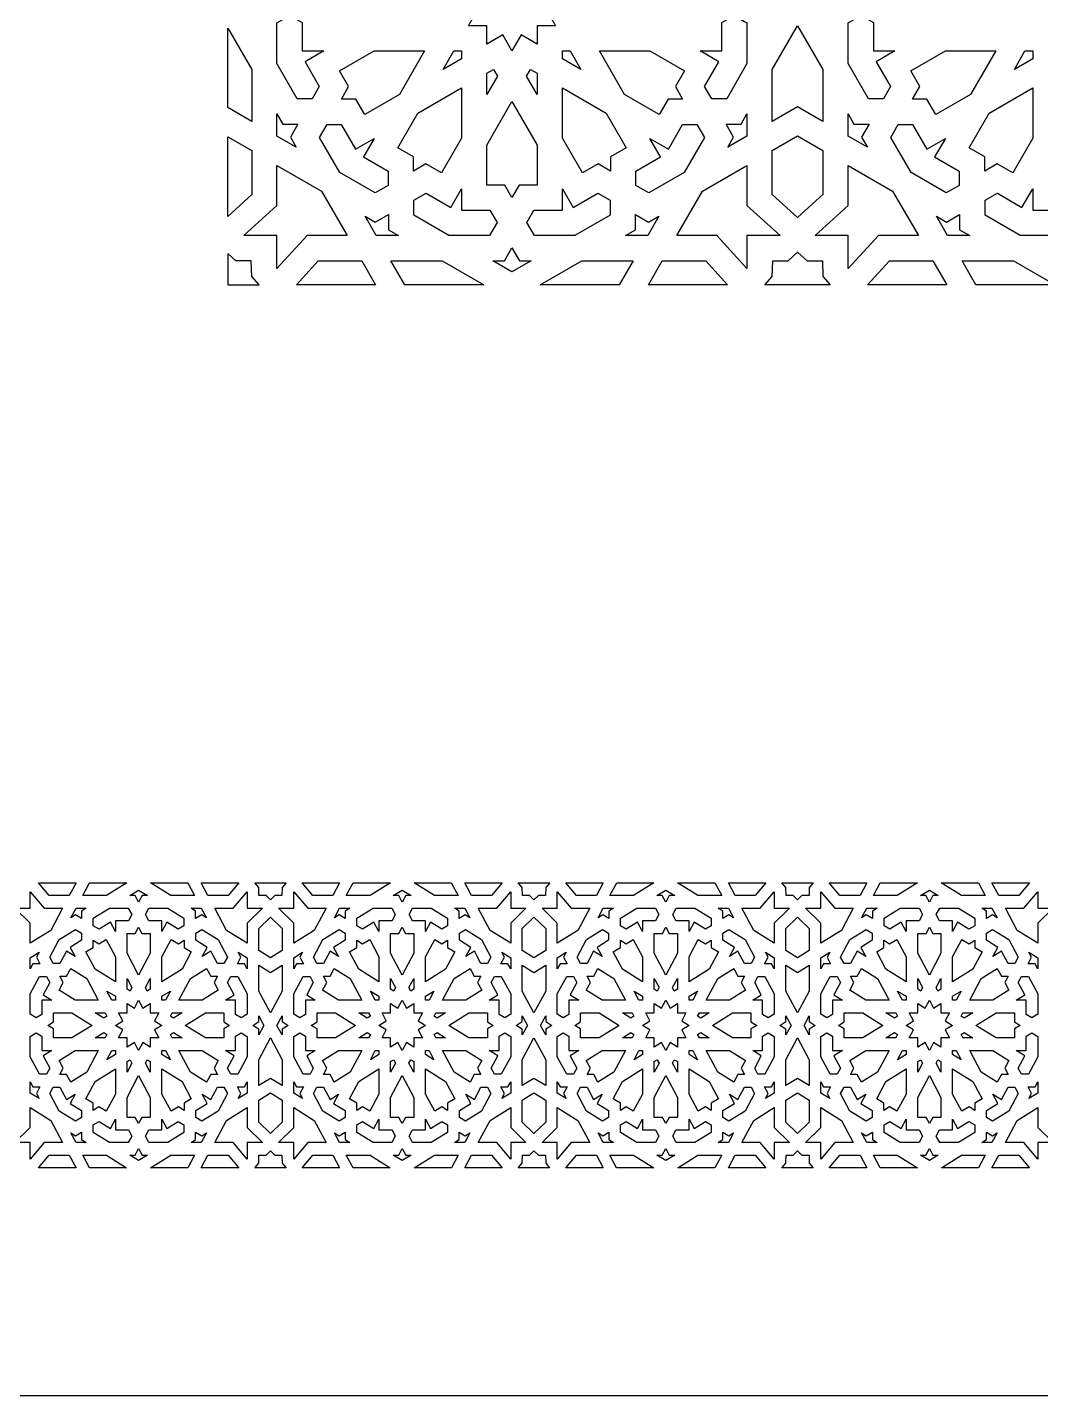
# Model space of a CAD drawing. Extents: x 1309 to 2424, y -296 to 884.
# Drawn here: x 1596.1 to 1951.8, y -296.5 to 183.9 of the extents above; entities that cross this region are included whole.
import ezdxf

# ---------------------------------------------------------------- set-up
doc = ezdxf.new("R2010")
doc.units = 0
doc.layers.add('LAYER_1', color=18, linetype='CONTINUOUS')

msp = doc.modelspace()

# ---------------------------------------------------------------- linework, layer by layer
at = {"layer": 'LAYER_1'}
for points in [[(1309.01, -296.47), (2424.01, -296.47), (2424.01, 883.53), (1309.01, 883.53)], [(1769.49, 205.38), (1775.1, 208.61), (1775.1, 202.14), (1781.57, 202.14), (1778.34, 196.53), (1783.94, 193.3), (1778.34, 190.06), (1781.57, 184.45), (1775.1, 184.45), (1775.1, 177.98), (1769.49, 181.22), (1766.25, 175.61), (1763.01, 181.22), (1757.41, 177.98), (1757.41, 184.45), (1750.93, 184.45), (1754.17, 190.06), (1748.56, 193.3), (1754.17, 196.53), (1750.93, 202.14), (1757.41, 202.14), (1757.41, 208.61), (1763.01, 205.38), (1766.25, 210.98)], [(1692.62, 185.57), (1692.62, 175.59), (1700.17, 175.59), (1693.63, 171.81), (1698.62, 163.16), (1696.12, 158.84), (1690.88, 158.84), (1683.75, 171.19), (1683.75, 185.45), (1688.29, 188.07)], [(1848.75, 185.45), (1848.75, 171.19), (1841.62, 158.84), (1836.38, 158.84), (1833.88, 163.16), (1838.88, 171.81), (1832.34, 175.59), (1839.89, 175.59), (1839.89, 185.57), (1844.21, 188.07)], [(1893.13, 185.57), (1893.13, 175.59), (1900.68, 175.59), (1894.14, 171.81), (1899.13, 163.16), (1896.63, 158.84), (1891.39, 158.84), (1884.26, 171.19), (1884.26, 185.45), (1888.8, 188.07)], [(1674.89, 169.12), (1674.89, 150.89), (1666.51, 155.72), (1666.51, 183.63)], [(1875.4, 169.12), (1875.4, 150.89), (1866.51, 155.99), (1857.62, 150.89), (1857.62, 169.12), (1866.51, 184.43)], [(1726.74, 160.27), (1714.58, 153.25), (1711.42, 158.72), (1706.36, 158.72), (1708.89, 163.1), (1705.73, 168.57), (1717.89, 175.59), (1735.58, 175.59)], [(1748.54, 172.86), (1742.09, 169.14), (1745.81, 175.59), (1748.54, 175.59)], [(1790.42, 169.14), (1783.96, 172.86), (1783.96, 175.59), (1786.69, 175.59)], [(1826.77, 168.57), (1823.61, 163.1), (1826.14, 158.72), (1821.08, 158.72), (1817.93, 153.25), (1805.77, 160.27), (1796.93, 175.59), (1814.61, 175.59)], [(1927.25, 160.27), (1915.09, 153.25), (1911.93, 158.72), (1906.87, 158.72), (1909.4, 163.1), (1906.24, 168.57), (1918.4, 175.59), (1936.09, 175.59)], [(1949.05, 172.86), (1942.6, 169.14), (1946.32, 175.59), (1949.05, 175.59)], [(1761.13, 166.75), (1757.41, 160.3), (1757.41, 167.75), (1759.77, 169.11)], [(1775.1, 167.75), (1775.1, 160.3), (1771.37, 166.75), (1772.74, 169.11)], [(1748.54, 144.94), (1741.52, 132.78), (1736.05, 135.94), (1731.67, 133.41), (1731.67, 138.47), (1726.21, 141.63), (1733.22, 153.78), (1748.54, 162.63)], [(1799.28, 153.78), (1806.3, 141.63), (1800.83, 138.47), (1800.83, 133.41), (1796.45, 135.94), (1790.98, 132.78), (1783.96, 144.94), (1783.96, 162.63)], [(1949.05, 144.94), (1942.03, 132.78), (1936.57, 135.94), (1932.18, 133.41), (1932.18, 138.47), (1926.72, 141.63), (1933.73, 153.78), (1949.05, 162.63)], [(1775.1, 142.57), (1775.1, 128.53), (1768.78, 128.53), (1766.25, 124.15), (1763.72, 128.53), (1757.41, 128.53), (1757.41, 142.57), (1766.25, 157.88)], [(1685.8, 149.92), (1691.11, 149.92), (1688.46, 145.32), (1690.51, 141.77), (1683.75, 145.67), (1683.75, 153.47)], [(1711.33, 141.15), (1717.87, 144.92), (1714.1, 138.38), (1722.75, 133.39), (1722.75, 128.4), (1718.21, 125.78), (1705.86, 132.91), (1698.73, 145.26), (1701.35, 149.79), (1706.34, 149.79)], [(1833.78, 145.26), (1826.65, 132.91), (1814.3, 125.78), (1809.76, 128.4), (1809.76, 133.39), (1818.41, 138.38), (1814.63, 144.92), (1821.17, 141.15), (1826.16, 149.79), (1831.16, 149.79)], [(1848.75, 145.67), (1842, 141.77), (1844.05, 145.32), (1841.4, 149.92), (1846.7, 149.92), (1848.75, 153.47)], [(1886.31, 149.92), (1891.62, 149.92), (1888.97, 145.32), (1891.02, 141.77), (1884.26, 145.67), (1884.26, 153.47)], [(1911.84, 141.15), (1918.38, 144.92), (1914.61, 138.38), (1923.26, 133.39), (1923.26, 128.4), (1918.72, 125.78), (1906.37, 132.91), (1899.24, 145.26), (1901.86, 149.79), (1906.85, 149.79)], [(1674.89, 140.65), (1674.89, 125.15), (1666.51, 117.5), (1666.51, 145.49)], [(1875.4, 140.65), (1875.4, 125.15), (1866.51, 117.08), (1857.62, 125.15), (1857.62, 140.65), (1866.51, 145.76)], [(1699.37, 126.42), (1708.39, 110.81), (1694.34, 110.81), (1683.75, 99.2), (1683.75, 110.81), (1672.15, 110.81), (1683.75, 121.4), (1683.75, 135.44)], [(1848.75, 121.4), (1860.36, 110.81), (1848.75, 110.81), (1848.75, 99.2), (1838.16, 110.81), (1824.12, 110.81), (1833.14, 126.42), (1848.75, 135.44)], [(1899.88, 126.42), (1908.9, 110.81), (1894.86, 110.81), (1884.26, 99.2), (1884.26, 110.81), (1872.66, 110.81), (1884.26, 121.4), (1884.26, 135.44)], [(1748.54, 119.67), (1758.53, 119.67), (1761.03, 115.34), (1758.41, 110.8), (1744.14, 110.8), (1731.79, 117.93), (1731.79, 123.17), (1736.12, 125.67), (1744.77, 120.68), (1748.54, 127.22)], [(1787.74, 120.68), (1796.39, 125.67), (1800.71, 123.17), (1800.71, 117.93), (1788.36, 110.8), (1774.1, 110.8), (1771.48, 115.34), (1773.98, 119.67), (1783.96, 119.67), (1783.96, 127.22)], [(1949.05, 119.67), (1959.04, 119.67), (1961.54, 115.34), (1958.92, 110.8), (1944.66, 110.8), (1932.3, 117.93), (1932.3, 123.17), (1936.63, 125.67), (1945.28, 120.68), (1949.05, 127.22)], [(1722.87, 112.86), (1726.42, 110.81), (1718.62, 110.81), (1714.72, 117.56), (1718.27, 115.51), (1722.87, 118.16)], [(1814.23, 115.51), (1817.78, 117.56), (1813.89, 110.81), (1806.09, 110.81), (1809.64, 112.86), (1809.64, 118.16)], [(1923.38, 112.86), (1926.93, 110.81), (1919.13, 110.81), (1915.23, 117.56), (1918.78, 115.51), (1923.38, 118.16)], [(1768.91, 101.95), (1773.01, 101.95), (1766.25, 98.05), (1759.5, 101.95), (1763.6, 101.95), (1766.25, 106.54)], [(1666.51, 93.53), (1676.44, 93.53), (1677.44, 93.53), (1677.48, 93.53), (1674.89, 96.37), (1674.72, 101.95), (1669.31, 101.95), (1666.51, 104.5), (1666.51, 104.46)], [(1718.36, 93.53), (1690.57, 93.53), (1698.26, 101.95), (1713.5, 101.95)], [(1756.36, 93.53), (1728.6, 93.53), (1723.74, 101.95), (1741.77, 101.95)], [(1803.91, 93.53), (1776.15, 93.53), (1790.74, 101.95), (1808.77, 101.95)], [(1841.94, 93.53), (1814.14, 93.53), (1819, 101.95), (1834.25, 101.95)], [(1869.82, 101.95), (1875.23, 101.95), (1875.4, 96.37), (1877.99, 93.53), (1855.02, 93.53), (1857.62, 96.37), (1857.79, 101.95), (1863.19, 101.95), (1866.51, 104.92)], [(1918.88, 93.53), (1891.08, 93.53), (1898.77, 101.95), (1914.01, 101.95)], [(1956.87, 93.53), (1929.11, 93.53), (1924.25, 101.95), (1942.28, 101.95)], [(1602.01, -125.35), (1608.49, -125.35), (1604.33, -133.13), (1597.12, -137.63), (1597.12, -130.63), (1591.76, -125.35), (1597.12, -125.35), (1597.12, -119.56)], [(1610.85, -120.93), (1603.81, -120.93), (1600.06, -116.48), (1613.23, -116.48)], [(1623.89, -120.93), (1615.57, -120.93), (1617.95, -116.48), (1631.02, -116.48)], [(1638.31, -120.93), (1636.42, -120.93), (1635.19, -123.22), (1633.97, -120.93), (1632.07, -120.93), (1635.19, -118.98)], [(1654.81, -120.93), (1646.49, -120.93), (1639.36, -116.48), (1652.44, -116.48)], [(1666.57, -120.93), (1659.54, -120.93), (1657.16, -116.48), (1670.33, -116.48)], [(1673.26, -125.35), (1678.62, -125.35), (1673.26, -130.63), (1673.26, -137.63), (1666.06, -133.13), (1661.9, -125.35), (1668.38, -125.35), (1673.26, -119.56)], [(1685.55, -118.14), (1685.47, -120.93), (1682.98, -120.93), (1681.45, -122.41), (1679.93, -120.93), (1677.43, -120.93), (1677.35, -118.14), (1675.95, -116.48), (1686.96, -116.48)], [(1694.53, -125.35), (1701.01, -125.35), (1696.85, -133.13), (1689.64, -137.63), (1689.64, -130.63), (1684.29, -125.35), (1689.64, -125.35), (1689.64, -119.56)], [(1703.37, -120.93), (1696.34, -120.93), (1692.58, -116.48), (1705.75, -116.48)], [(1716.42, -120.93), (1708.1, -120.93), (1710.47, -116.48), (1723.55, -116.48)], [(1730.83, -120.93), (1728.94, -120.93), (1727.72, -123.22), (1726.49, -120.93), (1724.6, -120.93), (1727.72, -118.98)], [(1747.34, -120.93), (1739.01, -120.93), (1731.88, -116.48), (1744.96, -116.48)], [(1759.09, -120.93), (1752.06, -120.93), (1749.68, -116.48), (1762.85, -116.48)], [(1765.79, -125.35), (1771.14, -125.35), (1765.79, -130.63), (1765.79, -137.63), (1758.58, -133.13), (1754.42, -125.35), (1760.9, -125.35), (1765.79, -119.56)], [(1778.08, -118.14), (1778, -120.93), (1775.51, -120.93), (1773.98, -122.41), (1772.45, -120.93), (1769.96, -120.93), (1769.88, -118.14), (1768.47, -116.48), (1779.49, -116.48)], [(1787.06, -125.35), (1793.54, -125.35), (1789.38, -133.13), (1782.17, -137.63), (1782.17, -130.63), (1776.82, -125.35), (1782.17, -125.35), (1782.17, -119.56)], [(1795.9, -120.93), (1788.87, -120.93), (1785.11, -116.48), (1798.28, -116.48)], [(1808.95, -120.93), (1800.63, -120.93), (1803, -116.48), (1816.08, -116.48)], [(1823.36, -120.93), (1821.47, -120.93), (1820.25, -123.22), (1819.02, -120.93), (1817.13, -120.93), (1820.25, -118.98)], [(1839.87, -120.93), (1831.54, -120.93), (1824.41, -116.48), (1837.49, -116.48)], [(1851.62, -120.93), (1844.59, -120.93), (1842.21, -116.48), (1855.38, -116.48)], [(1858.32, -125.35), (1863.67, -125.35), (1858.32, -130.63), (1858.32, -137.63), (1851.11, -133.13), (1846.95, -125.35), (1853.43, -125.35), (1858.32, -119.56)], [(1870.61, -118.14), (1870.53, -120.93), (1868.03, -120.93), (1866.51, -122.41), (1864.98, -120.93), (1862.49, -120.93), (1862.41, -118.14), (1861, -116.48), (1872.01, -116.48)], [(1879.58, -125.35), (1886.06, -125.35), (1881.9, -133.13), (1874.7, -137.63), (1874.7, -130.63), (1869.34, -125.35), (1874.7, -125.35), (1874.7, -119.56)], [(1888.43, -120.93), (1881.39, -120.93), (1877.63, -116.48), (1890.8, -116.48)], [(1901.47, -120.93), (1893.15, -120.93), (1895.53, -116.48), (1908.6, -116.48)], [(1915.89, -120.93), (1913.99, -120.93), (1912.77, -123.22), (1911.54, -120.93), (1909.65, -120.93), (1912.77, -118.98)], [(1932.39, -120.93), (1924.07, -120.93), (1916.94, -116.48), (1930.01, -116.48)], [(1944.15, -120.93), (1937.11, -120.93), (1934.73, -116.48), (1947.9, -116.48)], [(1950.84, -125.35), (1956.2, -125.35), (1950.84, -130.63), (1950.84, -137.63), (1943.63, -133.13), (1939.47, -125.35), (1945.95, -125.35), (1950.84, -119.56)], [(1615.17, -126.37), (1615.17, -129.01), (1613.05, -127.69), (1611.41, -128.71), (1613.21, -125.35), (1616.81, -125.35)], [(1632.78, -127.61), (1631.63, -129.76), (1627.02, -129.76), (1627.02, -133.53), (1625.28, -130.27), (1621.29, -132.76), (1619.29, -131.51), (1619.29, -128.9), (1624.99, -125.34), (1631.57, -125.34)], [(1651.09, -128.9), (1651.09, -131.51), (1649.1, -132.76), (1645.11, -130.27), (1643.37, -133.53), (1643.37, -129.76), (1638.76, -129.76), (1637.6, -127.61), (1638.81, -125.34), (1645.39, -125.34)], [(1658.97, -128.71), (1657.33, -127.69), (1655.21, -129.01), (1655.21, -126.37), (1653.58, -125.35), (1657.17, -125.35)], [(1685.55, -132.5), (1685.55, -140.23), (1681.45, -142.78), (1677.35, -140.23), (1677.35, -132.5), (1681.45, -128.47)], [(1707.69, -126.37), (1707.69, -129.01), (1705.57, -127.69), (1703.93, -128.71), (1705.73, -125.35), (1709.33, -125.35)], [(1725.3, -127.61), (1724.15, -129.76), (1719.54, -129.76), (1719.54, -133.53), (1717.8, -130.27), (1713.81, -132.76), (1711.81, -131.51), (1711.81, -128.9), (1717.51, -125.34), (1724.09, -125.34)], [(1743.62, -128.9), (1743.62, -131.51), (1741.62, -132.76), (1737.63, -130.27), (1735.89, -133.53), (1735.89, -129.76), (1731.28, -129.76), (1730.13, -127.61), (1731.34, -125.34), (1737.92, -125.34)], [(1751.5, -128.71), (1749.86, -127.69), (1747.74, -129.01), (1747.74, -126.37), (1746.1, -125.35), (1749.7, -125.35)], [(1778.08, -132.5), (1778.08, -140.23), (1773.98, -142.78), (1769.88, -140.23), (1769.88, -132.5), (1773.98, -128.47)], [(1800.22, -126.37), (1800.22, -129.01), (1798.1, -127.69), (1796.46, -128.71), (1798.26, -125.35), (1801.86, -125.35)], [(1817.83, -127.61), (1816.68, -129.76), (1812.07, -129.76), (1812.07, -133.53), (1810.33, -130.27), (1806.34, -132.76), (1804.34, -131.51), (1804.34, -128.9), (1810.04, -125.34), (1816.62, -125.34)], [(1836.15, -128.9), (1836.15, -131.51), (1834.15, -132.76), (1830.16, -130.27), (1828.42, -133.53), (1828.42, -129.76), (1823.81, -129.76), (1822.66, -127.61), (1823.87, -125.34), (1830.45, -125.34)], [(1844.03, -128.71), (1842.39, -127.69), (1840.27, -129.01), (1840.27, -126.37), (1838.63, -125.35), (1842.23, -125.35)], [(1870.61, -132.5), (1870.61, -140.23), (1866.51, -142.78), (1862.41, -140.23), (1862.41, -132.5), (1866.51, -128.47)], [(1892.75, -126.37), (1892.75, -129.01), (1890.63, -127.69), (1888.99, -128.71), (1890.79, -125.35), (1894.39, -125.35)], [(1910.36, -127.61), (1909.2, -129.76), (1904.6, -129.76), (1904.6, -133.53), (1902.85, -130.27), (1898.86, -132.76), (1896.87, -131.51), (1896.87, -128.9), (1902.57, -125.34), (1909.15, -125.34)], [(1928.67, -128.9), (1928.67, -131.51), (1926.67, -132.76), (1922.68, -130.27), (1920.94, -133.53), (1920.94, -129.76), (1916.33, -129.76), (1915.18, -127.61), (1916.39, -125.34), (1922.97, -125.34)], [(1936.55, -128.71), (1934.91, -127.69), (1932.79, -129.01), (1932.79, -126.37), (1931.15, -125.35), (1934.75, -125.35)], [(1615.12, -134.12), (1615.12, -136.61), (1611.12, -139.1), (1612.87, -142.36), (1609.85, -140.47), (1607.54, -144.79), (1605.24, -144.79), (1604.03, -142.52), (1607.32, -136.37), (1613.02, -132.81)], [(1636.36, -134.18), (1639.28, -134.18), (1639.28, -141.18), (1635.19, -148.82), (1631.11, -141.18), (1631.11, -134.18), (1634.02, -134.18), (1635.19, -132)], [(1663.06, -136.37), (1666.35, -142.52), (1665.14, -144.79), (1662.84, -144.79), (1660.54, -140.47), (1657.52, -142.36), (1659.26, -139.1), (1655.27, -136.61), (1655.27, -134.12), (1657.36, -132.81)], [(1707.64, -134.12), (1707.64, -136.61), (1703.65, -139.1), (1705.39, -142.36), (1702.37, -140.47), (1700.07, -144.79), (1697.76, -144.79), (1696.55, -142.52), (1699.84, -136.37), (1705.54, -132.81)], [(1728.88, -134.18), (1731.8, -134.18), (1731.8, -141.18), (1727.72, -148.82), (1723.63, -141.18), (1723.63, -134.18), (1726.55, -134.18), (1727.72, -132)], [(1755.59, -136.37), (1758.88, -142.52), (1757.67, -144.79), (1755.36, -144.79), (1753.06, -140.47), (1750.04, -142.36), (1751.78, -139.1), (1747.79, -136.61), (1747.79, -134.12), (1749.89, -132.81)], [(1800.17, -134.12), (1800.17, -136.61), (1796.18, -139.1), (1797.92, -142.36), (1794.9, -140.47), (1792.6, -144.79), (1790.29, -144.79), (1789.08, -142.52), (1792.37, -136.37), (1798.07, -132.81)], [(1821.41, -134.18), (1824.33, -134.18), (1824.33, -141.18), (1820.25, -148.82), (1816.16, -141.18), (1816.16, -134.18), (1819.08, -134.18), (1820.25, -132)], [(1848.12, -136.37), (1851.41, -142.52), (1850.2, -144.79), (1847.89, -144.79), (1845.59, -140.47), (1842.57, -142.36), (1844.31, -139.1), (1840.32, -136.61), (1840.32, -134.12), (1842.42, -132.81)], [(1892.69, -134.12), (1892.69, -136.61), (1888.7, -139.1), (1890.44, -142.36), (1887.42, -140.47), (1885.12, -144.79), (1882.82, -144.79), (1881.61, -142.52), (1884.9, -136.37), (1890.6, -132.81)], [(1913.94, -134.18), (1916.85, -134.18), (1916.85, -141.18), (1912.77, -148.82), (1908.69, -141.18), (1908.69, -134.18), (1911.6, -134.18), (1912.77, -132)], [(1940.64, -136.37), (1943.93, -142.52), (1942.72, -144.79), (1940.42, -144.79), (1938.11, -140.47), (1935.09, -142.36), (1936.84, -139.1), (1932.85, -136.61), (1932.85, -134.12), (1934.94, -132.81)], [(1627.02, -142.37), (1627.02, -151.19), (1619.95, -146.78), (1616.71, -140.71), (1619.24, -139.14), (1619.24, -136.62), (1621.26, -137.88), (1623.78, -136.3)], [(1649.13, -137.88), (1651.15, -136.62), (1651.15, -139.14), (1653.67, -140.71), (1650.43, -146.78), (1643.37, -151.19), (1643.37, -142.37), (1646.6, -136.3)], [(1719.54, -142.37), (1719.54, -151.19), (1712.47, -146.78), (1709.23, -140.71), (1711.76, -139.14), (1711.76, -136.62), (1713.78, -137.88), (1716.3, -136.3)], [(1741.65, -137.88), (1743.67, -136.62), (1743.67, -139.14), (1746.2, -140.71), (1742.96, -146.78), (1735.89, -151.19), (1735.89, -142.37), (1739.13, -136.3)], [(1812.07, -142.37), (1812.07, -151.19), (1805, -146.78), (1801.76, -140.71), (1804.29, -139.14), (1804.29, -136.62), (1806.31, -137.88), (1808.83, -136.3)], [(1834.18, -137.88), (1836.2, -136.62), (1836.2, -139.14), (1838.73, -140.71), (1835.49, -146.78), (1828.42, -151.19), (1828.42, -142.37), (1831.66, -136.3)], [(1904.6, -142.37), (1904.6, -151.19), (1897.53, -146.78), (1894.29, -140.71), (1896.81, -139.14), (1896.81, -136.62), (1898.83, -137.88), (1901.36, -136.3)], [(1926.7, -137.88), (1928.73, -136.62), (1928.73, -139.14), (1931.25, -140.71), (1928.01, -146.78), (1920.94, -151.19), (1920.94, -142.37), (1924.18, -136.3)], [(1599.29, -142.56), (1600.52, -144.85), (1598.07, -144.85), (1597.12, -146.62), (1597.12, -142.73), (1600.24, -140.79)], [(1673.26, -142.73), (1673.26, -146.62), (1672.32, -144.85), (1669.87, -144.85), (1671.09, -142.56), (1670.15, -140.79)], [(1691.81, -142.56), (1693.04, -144.85), (1690.59, -144.85), (1689.64, -146.62), (1689.64, -142.73), (1692.76, -140.79)], [(1765.79, -142.73), (1765.79, -146.62), (1764.84, -144.85), (1762.39, -144.85), (1763.62, -142.56), (1762.67, -140.79)], [(1784.34, -142.56), (1785.57, -144.85), (1783.12, -144.85), (1782.17, -146.62), (1782.17, -142.73), (1785.29, -140.79)], [(1858.32, -142.73), (1858.32, -146.62), (1857.37, -144.85), (1854.92, -144.85), (1856.15, -142.56), (1855.2, -140.79)], [(1876.87, -142.56), (1878.09, -144.85), (1875.64, -144.85), (1874.7, -146.62), (1874.7, -142.73), (1877.81, -140.79)], [(1950.84, -142.73), (1950.84, -146.62), (1949.89, -144.85), (1947.45, -144.85), (1948.67, -142.56), (1947.72, -140.79)], [(1616.96, -150.01), (1621.04, -157.65), (1612.88, -157.65), (1607.26, -154.15), (1608.72, -151.42), (1607.55, -149.24), (1609.89, -149.24), (1611.35, -146.51)], [(1660.5, -149.24), (1662.83, -149.24), (1661.66, -151.42), (1663.12, -154.15), (1657.51, -157.65), (1649.35, -157.65), (1653.43, -150.01), (1659.04, -146.51)], [(1685.55, -154.42), (1681.45, -162.06), (1677.35, -154.42), (1677.35, -145.33), (1681.45, -147.88), (1685.55, -145.33)], [(1709.48, -150.01), (1713.56, -157.65), (1705.4, -157.65), (1699.79, -154.15), (1701.24, -151.42), (1700.08, -149.24), (1702.41, -149.24), (1703.87, -146.51)], [(1753.02, -149.24), (1755.35, -149.24), (1754.19, -151.42), (1755.64, -154.15), (1750.03, -157.65), (1741.87, -157.65), (1745.95, -150.01), (1751.56, -146.51)], [(1778.08, -154.42), (1773.98, -162.06), (1769.88, -154.42), (1769.88, -145.33), (1773.98, -147.88), (1778.08, -145.33)], [(1802.01, -150.01), (1806.09, -157.65), (1797.93, -157.65), (1792.32, -154.15), (1793.77, -151.42), (1792.61, -149.24), (1794.94, -149.24), (1796.4, -146.51)], [(1845.55, -149.24), (1847.88, -149.24), (1846.72, -151.42), (1848.17, -154.15), (1842.56, -157.65), (1834.4, -157.65), (1838.48, -150.01), (1844.09, -146.51)], [(1870.61, -154.42), (1866.51, -162.06), (1862.41, -154.42), (1862.41, -145.33), (1866.51, -147.88), (1870.61, -145.33)], [(1894.53, -150.01), (1898.61, -157.65), (1890.45, -157.65), (1884.84, -154.15), (1886.3, -151.42), (1885.13, -149.24), (1887.47, -149.24), (1888.92, -146.51)], [(1938.07, -149.24), (1940.41, -149.24), (1939.24, -151.42), (1940.7, -154.15), (1935.09, -157.65), (1926.92, -157.65), (1931, -150.01), (1936.61, -146.51)], [(1603.98, -151.45), (1601.68, -155.77), (1604.7, -157.65), (1601.21, -157.65), (1601.21, -162.63), (1599.22, -163.87), (1597.12, -162.57), (1597.12, -155.46), (1600.41, -149.3), (1602.83, -149.3)], [(1632.83, -153.24), (1632.2, -154.42), (1631.11, -153.74), (1631.11, -150.02)], [(1639.28, -153.74), (1638.18, -154.42), (1637.56, -153.24), (1639.28, -150.02)], [(1673.26, -155.46), (1673.26, -162.57), (1671.17, -163.87), (1669.17, -162.63), (1669.17, -157.65), (1665.69, -157.65), (1668.71, -155.77), (1666.4, -151.45), (1667.56, -149.3), (1669.97, -149.3)], [(1696.5, -151.45), (1694.2, -155.77), (1697.22, -157.65), (1693.73, -157.65), (1693.73, -162.63), (1691.74, -163.87), (1689.64, -162.57), (1689.64, -155.46), (1692.93, -149.3), (1695.35, -149.3)], [(1725.35, -153.24), (1724.72, -154.42), (1723.63, -153.74), (1723.63, -150.02)], [(1731.8, -153.74), (1730.71, -154.42), (1730.08, -153.24), (1731.8, -150.02)], [(1765.79, -155.46), (1765.79, -162.57), (1763.69, -163.87), (1761.7, -162.63), (1761.7, -157.65), (1758.21, -157.65), (1761.23, -155.77), (1758.93, -151.45), (1760.08, -149.3), (1762.5, -149.3)], [(1789.03, -151.45), (1786.73, -155.77), (1789.75, -157.65), (1786.26, -157.65), (1786.26, -162.63), (1784.27, -163.87), (1782.17, -162.57), (1782.17, -155.46), (1785.46, -149.3), (1787.88, -149.3)], [(1817.88, -153.24), (1817.25, -154.42), (1816.16, -153.74), (1816.16, -150.02)], [(1824.33, -153.74), (1823.24, -154.42), (1822.61, -153.24), (1824.33, -150.02)], [(1858.32, -155.46), (1858.32, -162.57), (1856.22, -163.87), (1854.23, -162.63), (1854.23, -157.65), (1850.74, -157.65), (1853.76, -155.77), (1851.46, -151.45), (1852.61, -149.3), (1855.03, -149.3)], [(1881.56, -151.45), (1879.25, -155.77), (1882.27, -157.65), (1878.79, -157.65), (1878.79, -162.63), (1876.79, -163.87), (1874.7, -162.57), (1874.7, -155.46), (1877.99, -149.3), (1880.41, -149.3)], [(1910.41, -153.24), (1909.78, -154.42), (1908.69, -153.74), (1908.69, -150.02)], [(1916.85, -153.74), (1915.76, -154.42), (1915.13, -153.24), (1916.85, -150.02)], [(1950.84, -155.46), (1950.84, -162.57), (1948.75, -163.87), (1946.75, -162.63), (1946.75, -157.65), (1943.27, -157.65), (1946.28, -155.77), (1943.98, -151.45), (1945.13, -149.3), (1947.55, -149.3)], [(1627.02, -156.29), (1627.02, -157.65), (1625.76, -157.65), (1624.04, -154.43)], [(1636.69, -160.46), (1639.28, -158.84), (1639.28, -162.07), (1642.26, -162.07), (1640.77, -164.87), (1643.36, -166.48), (1640.77, -168.1), (1642.26, -170.89), (1639.28, -170.89), (1639.28, -174.12), (1636.69, -172.51), (1635.19, -175.3), (1633.7, -172.51), (1631.11, -174.12), (1631.11, -170.89), (1628.12, -170.89), (1629.62, -168.1), (1627.03, -166.48), (1629.62, -164.87), (1628.12, -162.07), (1631.11, -162.07), (1631.11, -158.84), (1633.7, -160.46), (1635.19, -157.66)], [(1644.62, -157.65), (1643.37, -157.65), (1643.37, -156.29), (1646.34, -154.43)], [(1719.54, -156.29), (1719.54, -157.65), (1718.28, -157.65), (1716.56, -154.43)], [(1729.21, -160.46), (1731.8, -158.84), (1731.8, -162.07), (1734.79, -162.07), (1733.29, -164.87), (1735.88, -166.48), (1733.29, -168.1), (1734.79, -170.89), (1731.8, -170.89), (1731.8, -174.12), (1729.21, -172.51), (1727.72, -175.3), (1726.22, -172.51), (1723.63, -174.12), (1723.63, -170.89), (1720.65, -170.89), (1722.14, -168.1), (1719.55, -166.48), (1722.14, -164.87), (1720.65, -162.07), (1723.63, -162.07), (1723.63, -158.84), (1726.22, -160.46), (1727.72, -157.66)], [(1737.15, -157.65), (1735.89, -157.65), (1735.89, -156.29), (1738.87, -154.43)], [(1812.07, -156.29), (1812.07, -157.65), (1810.81, -157.65), (1809.09, -154.43)], [(1821.74, -160.46), (1824.33, -158.84), (1824.33, -162.07), (1827.32, -162.07), (1825.82, -164.87), (1828.41, -166.48), (1825.82, -168.1), (1827.32, -170.89), (1824.33, -170.89), (1824.33, -174.12), (1821.74, -172.51), (1820.25, -175.3), (1818.75, -172.51), (1816.16, -174.12), (1816.16, -170.89), (1813.18, -170.89), (1814.67, -168.1), (1812.08, -166.48), (1814.67, -164.87), (1813.18, -162.07), (1816.16, -162.07), (1816.16, -158.84), (1818.75, -160.46), (1820.25, -157.66)], [(1829.68, -157.65), (1828.42, -157.65), (1828.42, -156.29), (1831.4, -154.43)], [(1904.6, -156.29), (1904.6, -157.65), (1903.34, -157.65), (1901.62, -154.43)], [(1914.26, -160.46), (1916.85, -158.84), (1916.85, -162.07), (1919.84, -162.07), (1918.34, -164.87), (1920.93, -166.48), (1918.34, -168.1), (1919.84, -170.89), (1916.85, -170.89), (1916.85, -174.12), (1914.26, -172.51), (1912.77, -175.3), (1911.27, -172.51), (1908.69, -174.12), (1908.69, -170.89), (1905.7, -170.89), (1907.19, -168.1), (1904.6, -166.48), (1907.19, -164.87), (1905.7, -162.07), (1908.69, -162.07), (1908.69, -158.84), (1911.27, -160.46), (1912.77, -157.66)], [(1922.2, -157.65), (1920.94, -157.65), (1920.94, -156.29), (1923.92, -154.43)], [(1618.85, -166.48), (1611.78, -170.89), (1605.3, -170.89), (1605.3, -167.74), (1603.28, -166.48), (1605.3, -165.22), (1605.3, -162.07), (1611.78, -162.07)], [(1624.03, -163.25), (1622.94, -163.93), (1619.96, -162.07), (1623.4, -162.07)], [(1647.45, -163.93), (1646.36, -163.25), (1646.99, -162.07), (1650.43, -162.07)], [(1665.08, -165.22), (1667.11, -166.48), (1665.08, -167.74), (1665.08, -170.89), (1658.61, -170.89), (1651.54, -166.48), (1658.61, -162.07), (1665.08, -162.07)], [(1679.15, -166.48), (1677.35, -169.85), (1677.35, -167.8), (1675.23, -166.48), (1677.35, -165.16), (1677.35, -163.11)], [(1685.55, -165.16), (1687.67, -166.48), (1685.55, -167.8), (1685.55, -169.85), (1683.75, -166.48), (1685.55, -163.11)], [(1711.37, -166.48), (1704.3, -170.89), (1697.82, -170.89), (1697.82, -167.74), (1695.8, -166.48), (1697.82, -165.22), (1697.82, -162.07), (1704.3, -162.07)], [(1716.55, -163.25), (1715.46, -163.93), (1712.48, -162.07), (1715.92, -162.07)], [(1739.97, -163.93), (1738.88, -163.25), (1739.51, -162.07), (1742.95, -162.07)], [(1757.61, -165.22), (1759.63, -166.48), (1757.61, -167.74), (1757.61, -170.89), (1751.13, -170.89), (1744.06, -166.48), (1751.13, -162.07), (1757.61, -162.07)], [(1771.68, -166.48), (1769.88, -169.85), (1769.88, -167.8), (1767.76, -166.48), (1769.88, -165.16), (1769.88, -163.11)], [(1778.08, -165.16), (1780.2, -166.48), (1778.08, -167.8), (1778.08, -169.85), (1776.28, -166.48), (1778.08, -163.11)], [(1803.9, -166.48), (1796.83, -170.89), (1790.35, -170.89), (1790.35, -167.74), (1788.33, -166.48), (1790.35, -165.22), (1790.35, -162.07), (1796.83, -162.07)], [(1809.08, -163.25), (1807.99, -163.93), (1805.01, -162.07), (1808.45, -162.07)], [(1832.5, -163.93), (1831.41, -163.25), (1832.04, -162.07), (1835.48, -162.07)], [(1850.14, -165.22), (1852.16, -166.48), (1850.14, -167.74), (1850.14, -170.89), (1843.66, -170.89), (1836.59, -166.48), (1843.66, -162.07), (1850.14, -162.07)], [(1864.21, -166.48), (1862.41, -169.85), (1862.41, -167.8), (1860.29, -166.48), (1862.41, -165.16), (1862.41, -163.11)], [(1870.61, -165.16), (1872.73, -166.48), (1870.61, -167.8), (1870.61, -169.85), (1868.81, -166.48), (1870.61, -163.11)], [(1896.42, -166.48), (1889.36, -170.89), (1882.88, -170.89), (1882.88, -167.74), (1880.86, -166.48), (1882.88, -165.22), (1882.88, -162.07), (1889.36, -162.07)], [(1901.6, -163.25), (1900.51, -163.93), (1897.54, -162.07), (1900.98, -162.07)], [(1925.02, -163.93), (1923.93, -163.25), (1924.56, -162.07), (1928, -162.07)], [(1942.66, -165.22), (1944.68, -166.48), (1942.66, -167.74), (1942.66, -170.89), (1936.18, -170.89), (1929.11, -166.48), (1936.18, -162.07), (1942.66, -162.07)], [(1601.21, -170.33), (1601.21, -175.31), (1604.7, -175.31), (1601.68, -177.19), (1603.98, -181.51), (1602.83, -183.66), (1600.41, -183.66), (1597.12, -177.5), (1597.12, -170.39), (1599.22, -169.09)], [(1624.03, -169.71), (1623.4, -170.89), (1619.96, -170.89), (1622.94, -169.03)], [(1650.43, -170.89), (1646.99, -170.89), (1646.36, -169.71), (1647.45, -169.03)], [(1673.26, -170.39), (1673.26, -177.5), (1669.97, -183.66), (1667.56, -183.66), (1666.4, -181.51), (1668.71, -177.19), (1665.69, -175.31), (1669.17, -175.31), (1669.17, -170.33), (1671.17, -169.09)], [(1685.55, -178.54), (1685.55, -187.63), (1681.47, -185.08), (1681.45, -185.09), (1681.44, -185.08), (1677.35, -187.63), (1677.35, -178.54), (1681.44, -170.9), (1681.45, -170.93), (1681.47, -170.9)], [(1693.73, -170.33), (1693.73, -175.31), (1697.22, -175.31), (1694.2, -177.19), (1696.5, -181.51), (1695.35, -183.66), (1692.93, -183.66), (1689.64, -177.5), (1689.64, -170.39), (1691.74, -169.09)], [(1716.55, -169.71), (1715.92, -170.89), (1712.48, -170.89), (1715.46, -169.03)], [(1742.95, -170.89), (1739.51, -170.89), (1738.88, -169.71), (1739.97, -169.03)], [(1765.79, -170.39), (1765.79, -177.5), (1762.5, -183.66), (1760.08, -183.66), (1758.93, -181.51), (1761.23, -177.19), (1758.21, -175.31), (1761.7, -175.31), (1761.7, -170.33), (1763.69, -169.09)], [(1778.08, -178.54), (1778.08, -187.63), (1773.98, -185.08), (1769.88, -187.63), (1769.88, -178.54), (1773.98, -170.9)], [(1786.26, -170.33), (1786.26, -175.31), (1789.75, -175.31), (1786.73, -177.19), (1789.03, -181.51), (1787.88, -183.66), (1785.46, -183.66), (1782.17, -177.5), (1782.17, -170.39), (1784.27, -169.09)], [(1809.08, -169.71), (1808.45, -170.89), (1805.01, -170.89), (1807.99, -169.03)], [(1835.48, -170.89), (1832.04, -170.89), (1831.41, -169.71), (1832.5, -169.03)], [(1858.32, -170.39), (1858.32, -177.5), (1855.03, -183.66), (1852.61, -183.66), (1851.46, -181.51), (1853.76, -177.19), (1850.74, -175.31), (1854.23, -175.31), (1854.23, -170.33), (1856.22, -169.09)], [(1870.61, -178.54), (1870.61, -187.63), (1866.53, -185.08), (1866.51, -185.09), (1866.49, -185.08), (1862.41, -187.63), (1862.41, -178.54), (1866.49, -170.9), (1866.51, -170.93), (1866.53, -170.9)], [(1878.79, -170.33), (1878.79, -175.31), (1882.27, -175.31), (1879.25, -177.19), (1881.56, -181.51), (1880.41, -183.66), (1877.99, -183.66), (1874.7, -177.5), (1874.7, -170.39), (1876.79, -169.09)], [(1901.6, -169.71), (1900.98, -170.89), (1897.54, -170.89), (1900.51, -169.03)], [(1928, -170.89), (1924.56, -170.89), (1923.93, -169.71), (1925.02, -169.03)], [(1950.84, -170.39), (1950.84, -177.5), (1947.55, -183.66), (1945.13, -183.66), (1943.98, -181.51), (1946.28, -177.19), (1943.27, -175.31), (1946.75, -175.31), (1946.75, -170.33), (1948.75, -169.09)], [(1616.96, -182.95), (1611.35, -186.45), (1609.89, -183.72), (1607.55, -183.72), (1608.72, -181.54), (1607.26, -178.81), (1612.88, -175.31), (1621.04, -175.31)], [(1627.02, -176.67), (1624.04, -178.53), (1625.76, -175.31), (1627.02, -175.31)], [(1646.34, -178.53), (1643.37, -176.67), (1643.37, -175.31), (1644.62, -175.31)], [(1663.12, -178.81), (1661.66, -181.54), (1662.83, -183.72), (1660.5, -183.72), (1659.04, -186.45), (1653.43, -182.95), (1649.35, -175.31), (1657.51, -175.31)], [(1709.48, -182.95), (1703.87, -186.45), (1702.41, -183.72), (1700.08, -183.72), (1701.24, -181.54), (1699.79, -178.81), (1705.4, -175.31), (1713.56, -175.31)], [(1719.54, -176.67), (1716.56, -178.53), (1718.28, -175.31), (1719.54, -175.31)], [(1738.87, -178.53), (1735.89, -176.67), (1735.89, -175.31), (1737.15, -175.31)], [(1755.64, -178.81), (1754.19, -181.54), (1755.35, -183.72), (1753.02, -183.72), (1751.56, -186.45), (1745.95, -182.95), (1741.87, -175.31), (1750.03, -175.31)], [(1802.01, -182.95), (1796.4, -186.45), (1794.94, -183.72), (1792.61, -183.72), (1793.77, -181.54), (1792.32, -178.81), (1797.93, -175.31), (1806.09, -175.31)], [(1812.07, -176.67), (1809.09, -178.53), (1810.81, -175.31), (1812.07, -175.31)], [(1831.4, -178.53), (1828.42, -176.67), (1828.42, -175.31), (1829.68, -175.31)], [(1848.17, -178.81), (1846.72, -181.54), (1847.88, -183.72), (1845.55, -183.72), (1844.09, -186.45), (1838.48, -182.95), (1834.4, -175.31), (1842.56, -175.31)], [(1894.53, -182.95), (1888.92, -186.45), (1887.47, -183.72), (1885.13, -183.72), (1886.3, -181.54), (1884.84, -178.81), (1890.45, -175.31), (1898.61, -175.31)], [(1904.6, -176.67), (1901.62, -178.53), (1903.34, -175.31), (1904.6, -175.31)], [(1923.92, -178.53), (1920.94, -176.67), (1920.94, -175.31), (1922.2, -175.31)], [(1940.7, -178.81), (1939.24, -181.54), (1940.41, -183.72), (1938.07, -183.72), (1936.61, -186.45), (1931, -182.95), (1926.92, -175.31), (1935.09, -175.31)], [(1627.02, -190.59), (1623.78, -196.66), (1621.26, -195.08), (1619.24, -196.34), (1619.24, -193.82), (1616.71, -192.25), (1619.95, -186.18), (1627.02, -181.77)], [(1632.83, -179.72), (1631.11, -182.94), (1631.11, -179.22), (1632.2, -178.54)], [(1639.28, -179.22), (1639.28, -182.94), (1637.56, -179.72), (1638.18, -178.54)], [(1650.43, -186.18), (1653.67, -192.25), (1651.15, -193.82), (1651.15, -196.34), (1649.13, -195.08), (1646.6, -196.66), (1643.37, -190.59), (1643.37, -181.77)], [(1719.54, -190.59), (1716.3, -196.66), (1713.78, -195.08), (1711.76, -196.34), (1711.76, -193.82), (1709.23, -192.25), (1712.47, -186.18), (1719.54, -181.77)], [(1725.35, -179.72), (1723.63, -182.94), (1723.63, -179.22), (1724.72, -178.54)], [(1731.8, -179.22), (1731.8, -182.94), (1730.08, -179.72), (1730.71, -178.54)], [(1742.96, -186.18), (1746.2, -192.25), (1743.67, -193.82), (1743.67, -196.34), (1741.65, -195.08), (1739.13, -196.66), (1735.89, -190.59), (1735.89, -181.77)], [(1812.07, -190.59), (1808.83, -196.66), (1806.31, -195.08), (1804.29, -196.34), (1804.29, -193.82), (1801.76, -192.25), (1805, -186.18), (1812.07, -181.77)], [(1817.88, -179.72), (1816.16, -182.94), (1816.16, -179.22), (1817.25, -178.54)], [(1824.33, -179.22), (1824.33, -182.94), (1822.61, -179.72), (1823.24, -178.54)], [(1835.49, -186.18), (1838.73, -192.25), (1836.2, -193.82), (1836.2, -196.34), (1834.18, -195.08), (1831.66, -196.66), (1828.42, -190.59), (1828.42, -181.77)], [(1904.6, -190.59), (1901.36, -196.66), (1898.83, -195.08), (1896.81, -196.34), (1896.81, -193.82), (1894.29, -192.25), (1897.53, -186.18), (1904.6, -181.77)], [(1910.41, -179.72), (1908.69, -182.94), (1908.69, -179.22), (1909.78, -178.54)], [(1916.85, -179.22), (1916.85, -182.94), (1915.13, -179.72), (1915.76, -178.54)], [(1928.01, -186.18), (1931.25, -192.25), (1928.73, -193.82), (1928.73, -196.34), (1926.7, -195.08), (1924.18, -196.66), (1920.94, -190.59), (1920.94, -181.77)], [(1598.07, -188.11), (1600.52, -188.11), (1599.29, -190.4), (1600.24, -192.17), (1597.12, -190.23), (1597.12, -186.34)], [(1639.28, -191.78), (1639.28, -198.78), (1636.36, -198.78), (1635.19, -200.96), (1634.02, -198.78), (1631.11, -198.78), (1631.11, -191.78), (1635.19, -184.14)], [(1673.26, -190.23), (1670.15, -192.17), (1671.09, -190.4), (1669.87, -188.11), (1672.32, -188.11), (1673.26, -186.34)], [(1690.59, -188.11), (1693.04, -188.11), (1691.81, -190.4), (1692.76, -192.17), (1689.64, -190.23), (1689.64, -186.34)], [(1731.8, -191.78), (1731.8, -198.78), (1728.88, -198.78), (1727.72, -200.96), (1726.55, -198.78), (1723.63, -198.78), (1723.63, -191.78), (1727.72, -184.14)], [(1765.79, -190.23), (1762.67, -192.17), (1763.62, -190.4), (1762.39, -188.11), (1764.84, -188.11), (1765.79, -186.34)], [(1783.12, -188.11), (1785.57, -188.11), (1784.34, -190.4), (1785.29, -192.17), (1782.17, -190.23), (1782.17, -186.34)], [(1824.33, -191.78), (1824.33, -198.78), (1821.41, -198.78), (1820.25, -200.96), (1819.08, -198.78), (1816.16, -198.78), (1816.16, -191.78), (1820.25, -184.14)], [(1858.32, -190.23), (1855.2, -192.17), (1856.15, -190.4), (1854.92, -188.11), (1857.37, -188.11), (1858.32, -186.34)], [(1875.64, -188.11), (1878.09, -188.11), (1876.87, -190.4), (1877.81, -192.17), (1874.7, -190.23), (1874.7, -186.34)], [(1916.85, -191.78), (1916.85, -198.78), (1913.94, -198.78), (1912.77, -200.96), (1911.6, -198.78), (1908.69, -198.78), (1908.69, -191.78), (1912.77, -184.14)], [(1950.84, -190.23), (1947.72, -192.17), (1948.67, -190.4), (1947.45, -188.11), (1949.89, -188.11), (1950.84, -186.34)], [(1609.85, -192.49), (1612.87, -190.6), (1611.12, -193.86), (1615.12, -196.35), (1615.12, -198.84), (1613.02, -200.15), (1607.32, -196.59), (1604.03, -190.44), (1605.24, -188.17), (1607.54, -188.17)], [(1666.35, -190.44), (1663.06, -196.59), (1657.36, -200.15), (1655.27, -198.84), (1655.27, -196.35), (1659.26, -193.86), (1657.52, -190.6), (1660.54, -192.49), (1662.84, -188.17), (1665.14, -188.17)], [(1685.55, -192.73), (1685.55, -200.46), (1681.47, -204.49), (1681.45, -204.47), (1681.44, -204.49), (1677.35, -200.46), (1677.35, -192.73), (1681.44, -190.19), (1681.45, -190.2), (1681.47, -190.19)], [(1702.37, -192.49), (1705.39, -190.6), (1703.65, -193.86), (1707.64, -196.35), (1707.64, -198.84), (1705.54, -200.15), (1699.84, -196.59), (1696.55, -190.44), (1697.76, -188.17), (1700.07, -188.17)], [(1758.88, -190.44), (1755.59, -196.59), (1749.89, -200.15), (1747.79, -198.84), (1747.79, -196.35), (1751.78, -193.86), (1750.04, -190.6), (1753.06, -192.49), (1755.36, -188.17), (1757.67, -188.17)], [(1778.08, -192.73), (1778.08, -200.46), (1773.98, -204.49), (1769.88, -200.46), (1769.88, -192.73), (1773.98, -190.19)], [(1794.9, -192.49), (1797.92, -190.6), (1796.18, -193.86), (1800.17, -196.35), (1800.17, -198.84), (1798.07, -200.15), (1792.37, -196.59), (1789.08, -190.44), (1790.29, -188.17), (1792.6, -188.17)], [(1851.41, -190.44), (1848.12, -196.59), (1842.42, -200.15), (1840.32, -198.84), (1840.32, -196.35), (1844.31, -193.86), (1842.57, -190.6), (1845.59, -192.49), (1847.89, -188.17), (1850.2, -188.17)], [(1870.61, -192.73), (1870.61, -200.46), (1866.53, -204.49), (1866.51, -204.47), (1866.49, -204.49), (1862.41, -200.46), (1862.41, -192.73), (1866.49, -190.19), (1866.51, -190.2), (1866.53, -190.19)], [(1887.42, -192.49), (1890.44, -190.6), (1888.7, -193.86), (1892.69, -196.35), (1892.69, -198.84), (1890.6, -200.15), (1884.9, -196.59), (1881.61, -190.44), (1882.82, -188.17), (1885.12, -188.17)], [(1943.93, -190.44), (1940.64, -196.59), (1934.94, -200.15), (1932.85, -198.84), (1932.85, -196.35), (1936.84, -193.86), (1935.09, -190.6), (1938.11, -192.49), (1940.42, -188.17), (1942.72, -188.17)], [(1604.33, -199.83), (1608.49, -207.62), (1602.01, -207.62), (1597.12, -213.4), (1597.12, -207.62), (1591.76, -207.62), (1597.12, -202.33), (1597.12, -195.33)], [(1673.26, -202.33), (1678.62, -207.62), (1673.26, -207.62), (1673.26, -213.4), (1668.38, -207.62), (1661.9, -207.62), (1666.06, -199.83), (1673.26, -195.33)], [(1696.85, -199.83), (1701.01, -207.62), (1694.53, -207.62), (1689.64, -213.4), (1689.64, -207.62), (1684.29, -207.62), (1689.64, -202.33), (1689.64, -195.33)], [(1765.79, -202.33), (1771.14, -207.62), (1765.79, -207.62), (1765.79, -213.4), (1760.9, -207.62), (1754.42, -207.62), (1758.58, -199.83), (1765.79, -195.33)], [(1789.38, -199.83), (1793.54, -207.62), (1787.06, -207.62), (1782.17, -213.4), (1782.17, -207.62), (1776.82, -207.62), (1782.17, -202.33), (1782.17, -195.33)], [(1858.32, -202.33), (1863.67, -207.62), (1858.32, -207.62), (1858.32, -213.4), (1853.43, -207.62), (1846.95, -207.62), (1851.11, -199.83), (1858.32, -195.33)], [(1881.9, -199.83), (1886.06, -207.62), (1879.58, -207.62), (1874.7, -213.4), (1874.7, -207.62), (1869.34, -207.62), (1874.7, -202.33), (1874.7, -195.33)], [(1950.84, -202.33), (1956.2, -207.62), (1950.84, -207.62), (1950.84, -213.4), (1945.95, -207.62), (1939.47, -207.62), (1943.63, -199.83), (1950.84, -195.33)], [(1627.02, -203.2), (1631.63, -203.2), (1632.78, -205.35), (1631.57, -207.62), (1624.99, -207.62), (1619.29, -204.06), (1619.29, -201.45), (1621.29, -200.2), (1625.28, -202.69), (1627.02, -199.43)], [(1645.11, -202.69), (1649.1, -200.2), (1651.09, -201.45), (1651.09, -204.06), (1645.39, -207.62), (1638.81, -207.62), (1637.6, -205.35), (1638.76, -203.2), (1643.37, -203.2), (1643.37, -199.43)], [(1719.54, -203.2), (1724.15, -203.2), (1725.3, -205.35), (1724.09, -207.62), (1717.51, -207.62), (1711.81, -204.06), (1711.81, -201.45), (1713.81, -200.2), (1717.8, -202.69), (1719.54, -199.43)], [(1737.63, -202.69), (1741.62, -200.2), (1743.62, -201.45), (1743.62, -204.06), (1737.92, -207.62), (1731.34, -207.62), (1730.13, -205.35), (1731.28, -203.2), (1735.89, -203.2), (1735.89, -199.43)], [(1812.07, -203.2), (1816.68, -203.2), (1817.83, -205.35), (1816.62, -207.62), (1810.04, -207.62), (1804.34, -204.06), (1804.34, -201.45), (1806.34, -200.2), (1810.33, -202.69), (1812.07, -199.43)], [(1830.16, -202.69), (1834.15, -200.2), (1836.15, -201.45), (1836.15, -204.06), (1830.45, -207.62), (1823.87, -207.62), (1822.66, -205.35), (1823.81, -203.2), (1828.42, -203.2), (1828.42, -199.43)], [(1904.6, -203.2), (1909.2, -203.2), (1910.36, -205.35), (1909.15, -207.62), (1902.57, -207.62), (1896.87, -204.06), (1896.87, -201.45), (1898.86, -200.2), (1902.85, -202.69), (1904.6, -199.43)], [(1922.68, -202.69), (1926.67, -200.2), (1928.67, -201.45), (1928.67, -204.06), (1922.97, -207.62), (1916.39, -207.62), (1915.18, -205.35), (1916.33, -203.2), (1920.94, -203.2), (1920.94, -199.43)], [(1615.17, -206.59), (1616.81, -207.62), (1613.21, -207.62), (1611.41, -204.25), (1613.05, -205.27), (1615.17, -203.95)], [(1657.33, -205.27), (1658.97, -204.25), (1657.17, -207.62), (1653.58, -207.62), (1655.21, -206.59), (1655.21, -203.95)], [(1707.69, -206.59), (1709.33, -207.62), (1705.73, -207.62), (1703.93, -204.25), (1705.57, -205.27), (1707.69, -203.95)], [(1749.86, -205.27), (1751.5, -204.25), (1749.7, -207.62), (1746.1, -207.62), (1747.74, -206.59), (1747.74, -203.95)], [(1800.22, -206.59), (1801.86, -207.62), (1798.26, -207.62), (1796.46, -204.25), (1798.1, -205.27), (1800.22, -203.95)], [(1842.39, -205.27), (1844.03, -204.25), (1842.23, -207.62), (1838.63, -207.62), (1840.27, -206.59), (1840.27, -203.95)], [(1892.75, -206.59), (1894.39, -207.62), (1890.79, -207.62), (1888.99, -204.25), (1890.63, -205.27), (1892.75, -203.95)], [(1934.91, -205.27), (1936.55, -204.25), (1934.75, -207.62), (1931.15, -207.62), (1932.79, -206.59), (1932.79, -203.95)], [(1636.42, -212.03), (1638.31, -212.03), (1635.19, -213.98), (1632.07, -212.03), (1633.97, -212.03), (1635.19, -209.74)], [(1682.98, -212.03), (1685.47, -212.03), (1685.55, -214.82), (1686.95, -216.46), (1675.96, -216.46), (1677.35, -214.82), (1677.43, -212.03), (1679.93, -212.03), (1681.45, -210.53)], [(1728.94, -212.03), (1730.83, -212.03), (1727.72, -213.98), (1724.6, -212.03), (1726.49, -212.03), (1727.72, -209.74)], [(1775.51, -212.03), (1778, -212.03), (1778.08, -214.82), (1779.48, -216.46), (1768.48, -216.46), (1769.88, -214.82), (1769.96, -212.03), (1772.45, -212.03), (1773.98, -210.53)], [(1821.47, -212.03), (1823.36, -212.03), (1820.25, -213.98), (1817.13, -212.03), (1819.02, -212.03), (1820.25, -209.74)], [(1868.03, -212.03), (1870.53, -212.03), (1870.61, -214.82), (1872, -216.46), (1861.01, -216.46), (1862.41, -214.82), (1862.49, -212.03), (1864.98, -212.03), (1866.51, -210.53)], [(1913.99, -212.03), (1915.89, -212.03), (1912.77, -213.98), (1909.65, -212.03), (1911.54, -212.03), (1912.77, -209.74)], [(1613.22, -216.46), (1600.07, -216.46), (1603.81, -212.03), (1610.85, -212.03)], [(1630.99, -216.46), (1617.94, -216.46), (1615.57, -212.03), (1623.89, -212.03)], [(1652.45, -216.46), (1639.39, -216.46), (1646.49, -212.03), (1654.81, -212.03)], [(1670.31, -216.46), (1657.17, -216.46), (1659.54, -212.03), (1666.57, -212.03)], [(1705.74, -216.46), (1692.6, -216.46), (1696.34, -212.03), (1703.37, -212.03)], [(1723.52, -216.46), (1710.46, -216.46), (1708.1, -212.03), (1716.42, -212.03)], [(1744.97, -216.46), (1731.91, -216.46), (1739.01, -212.03), (1747.34, -212.03)], [(1762.84, -216.46), (1749.69, -216.46), (1752.06, -212.03), (1759.09, -212.03)], [(1798.27, -216.46), (1785.13, -216.46), (1788.87, -212.03), (1795.9, -212.03)], [(1816.05, -216.46), (1802.99, -216.46), (1800.63, -212.03), (1808.95, -212.03)], [(1837.5, -216.46), (1824.44, -216.46), (1831.54, -212.03), (1839.87, -212.03)], [(1855.37, -216.46), (1842.22, -216.46), (1844.59, -212.03), (1851.62, -212.03)], [(1890.79, -216.46), (1877.65, -216.46), (1881.39, -212.03), (1888.43, -212.03)], [(1908.57, -216.46), (1895.52, -216.46), (1893.15, -212.03), (1901.47, -212.03)], [(1930.02, -216.46), (1916.97, -216.46), (1924.07, -212.03), (1932.39, -212.03)], [(1947.89, -216.46), (1934.74, -216.46), (1937.11, -212.03), (1944.15, -212.03)]]:
    msp.add_lwpolyline(points, close=True, dxfattribs=at)

doc.saveas('drawing.dxf')
